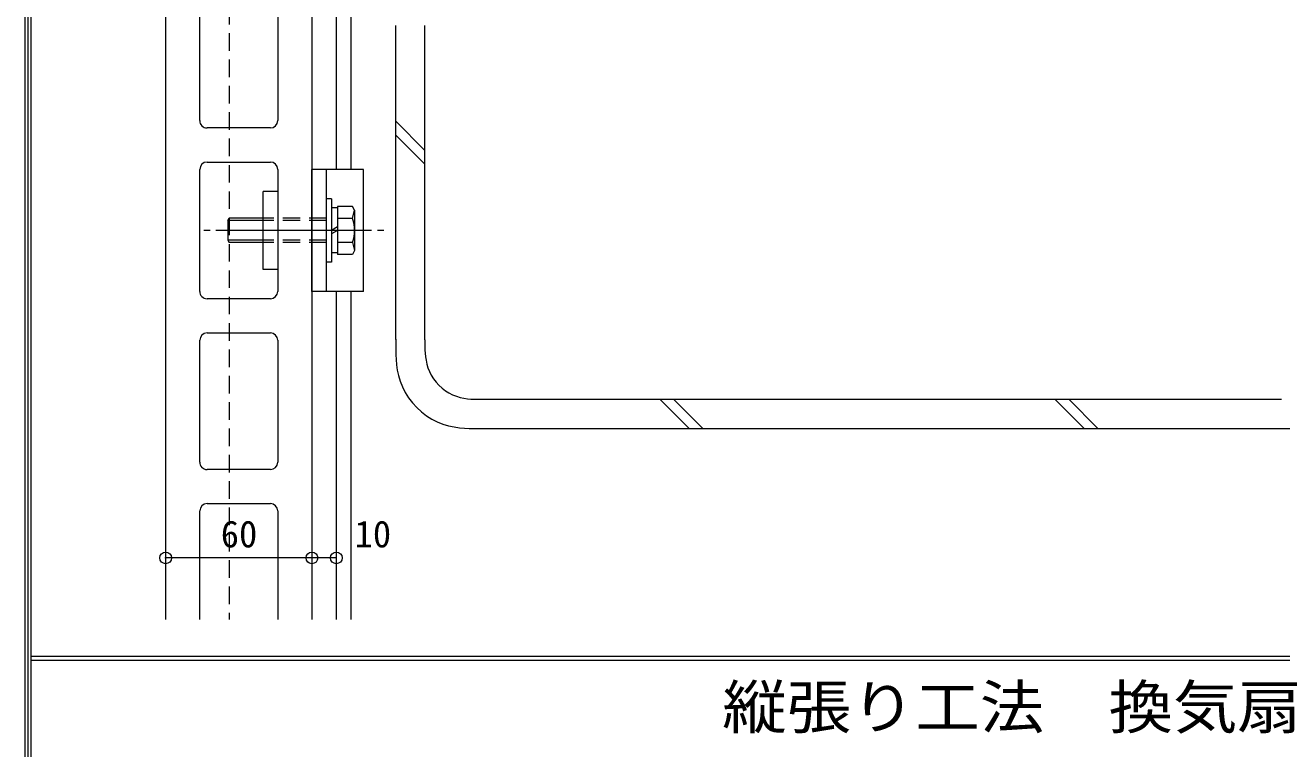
# Model space of a CAD drawing. Units: millimetres at full size, sheet at 1:6; details may follow other scales. Extents: x -1207 to 1226, y -853 to 852.
# Drawn here: x -1207 to -692, y -12 to 285 of the extents above; entities that cross this region are included whole.
import ezdxf
from ezdxf.enums import TextEntityAlignment as Align

# ---------------------------------------------------------------- set-up
doc = ezdxf.new("R2010")
doc.units = ezdxf.units.MM
doc.header["$LTSCALE"] = 6
doc.header["$PDMODE"] = 32
doc.header["$PDSIZE"] = 4.8
doc.linetypes.add('DASHED1', pattern=[1.8, 1.2, -0.6])
for name, color, linetype, lineweight in [('0-0_WAKU', 7, 'Continuous', 9), ('0-1_AL', 5, 'Continuous', 9), ('0-2_SUNPO', 7, 'Continuous', 9), ('0-3_STEEL', 6, 'Continuous', 9), ('0-4_KANAMONO', 6, 'Continuous', 9), ('0-7_KUTAI', 6, 'Continuous', 9)]:
    doc.layers.add(name, color=color, linetype=linetype, lineweight=lineweight)
doc.styles.add('ＭＳ ゴシック', font='')
doc.styles.get('ＭＳ ゴシック').set_extended_font_data('MS Gothic')

msp = doc.modelspace()

# ---------------------------------------------------------------- linework, layer by layer
at = {"layer": '0-0_WAKU'}
for p, q in [((-1207.164, -852.707), (-1207.164, 852.121)), ((-1205.957, -851.5), (-1205.957, 850.914)), ((-1204.75, -850.293), (-1204.75, 849.707)), ((-1204.75, 26.057), (1209.25, 26.057)), ((-1204.75, 24.357), (1209.25, 24.357))]:
    msp.add_line(p, q, dxfattribs=at)
at = {"layer": '0-1_AL'}
for p, q in [((-1149.551, 309.438), (-1149.551, 41.057)), ((-1089.551, 309.438), (-1089.551, 41.057)), ((-1135.551, 245.56), (-1135.551, 294.559)), ((-1103.551, 294.559), (-1103.551, 245.56)), ((-1106.551, 242.559), (-1132.551, 242.559)), ((-1132.551, 228.559), (-1106.551, 228.559)), ((-1135.551, 175.559), (-1135.551, 225.559)), ((-1103.551, 225.559), (-1103.551, 175.559)), ((-1106.551, 172.559), (-1132.551, 172.559)), ((-1135.551, 105.559), (-1135.551, 155.559)), ((-1132.551, 158.559), (-1106.551, 158.559)), ((-1103.551, 155.559), (-1103.551, 105.559)), ((-1106.551, 102.559), (-1132.551, 102.559)), ((-1132.551, 88.559), (-1106.551, 88.559)), ((-1135.551, 41.057), (-1135.551, 85.559)), ((-1103.551, 85.559), (-1103.551, 41.057))]:
    msp.add_line(p, q, dxfattribs=at)
for centre, start, end in [((-1132.551, 245.56), 179.99998, 269.99998), ((-1106.551, 245.56), 270, 0), ((-1132.551, 225.559), 89.99998, 179.99998), ((-1106.551, 225.559), 0, 90), ((-1132.551, 175.559), 179.99998, 269.99998), ((-1106.551, 175.559), 270, 0), ((-1132.551, 155.559), 89.99998, 179.99998), ((-1106.551, 155.559), 0, 90), ((-1132.551, 105.559), 179.99998, 269.99998), ((-1106.551, 105.559), 270, 0), ((-1132.551, 85.559), 89.99998, 179.99998), ((-1106.551, 85.559), 0, 90)]:
    msp.add_arc(centre, 3, start, end, dxfattribs=at)
at = {"layer": '0-2_SUNPO'}
for p, q in [((-1089.551, 66.332), (-1149.551, 66.332)), ((-1079.551, 66.332), (-1089.551, 66.332))]:
    msp.add_line(p, q, dxfattribs=at)
for p in [(-1149.551, 66.332), (-1089.551, 66.332), (-1079.551, 66.332)]:
    msp.add_point(p, dxfattribs=at)
at = {"layer": '0-3_STEEL', "linetype": 'DASHED1'}
msp.add_line((-1123.551, 540.56), (-1123.551, 41.057), dxfattribs=at)
at = {"layer": '0-3_STEEL'}
for p, q in [((-1079.551, 358.06), (-1079.551, 225.56)), ((-1073.551, 358.06), (-1073.551, 225.56)), ((-1079.551, 175.56), (-1079.551, 41.057)), ((-1073.551, 175.56), (-1073.551, 41.057))]:
    msp.add_line(p, q, dxfattribs=at)
at = {"layer": '0-4_KANAMONO'}
for p, q in [((-1089.554, 175.56), (-1089.554, 225.56)), ((-1068.423, 225.56), (-1089.554, 225.56)), ((-1083.55, 175.56), (-1083.55, 225.56)), ((-1068.423, 175.56), (-1068.423, 225.56)), ((-1109.56, 184.56), (-1109.56, 216.561)), ((-1103.551, 216.561), (-1109.56, 216.561)), ((-1103.551, 216.561), (-1103.551, 184.56)), ((-1081.552, 213.559), (-1083.55, 213.559)), ((-1081.552, 213.559), (-1081.552, 187.559)), ((-1079.05, 209.76), (-1081.552, 209.76)), ((-1079.05, 210.375), (-1079.05, 190.746)), ((-1072.876, 205.466), (-1072.051, 208.809)), ((-1072.051, 208.809), (-1072.051, 192.309)), ((-1124.053, 204.557), (-1123.474, 205.56)), ((-1109.56, 204.561), (-1124.05, 204.561)), ((-1109.56, 205.56), (-1123.474, 205.56)), ((-1079.05, 202.002), (-1081.552, 200.559)), ((-1072.876, 205.466), (-1079.05, 205.466)), ((-1131.28, 200.559), (-1133.911, 200.559)), ((-1065.178, 200.559), (-1128.94, 200.559)), ((-1109.56, 196.56), (-1124.05, 196.56)), ((-1079.05, 200.559), (-1081.552, 199.116)), ((-1060.063, 200.559), (-1062.697, 200.559)), ((-1109.56, 195.561), (-1123.474, 195.561)), ((-1079.05, 191.361), (-1081.552, 191.361)), ((-1072.876, 195.651), (-1079.05, 195.651)), ((-1072.954, 190.746), (-1079.05, 190.746)), ((-1072.051, 192.309), (-1072.954, 190.742)), ((-1072.876, 195.651), (-1072.051, 192.309)), ((-1081.552, 187.559), (-1083.55, 187.559)), ((-1103.551, 184.56), (-1109.56, 184.56)), ((-1068.423, 175.56), (-1089.554, 175.56))]:
    msp.add_line(p, q, dxfattribs=at)
at = {"layer": '0-4_KANAMONO', "linetype": 'DASHED1'}
for p, q in [((-1083.55, 205.56), (-1109.56, 205.56)), ((-1083.55, 204.561), (-1109.56, 204.561)), ((-1083.55, 196.56), (-1109.56, 196.56)), ((-1083.55, 195.561), (-1109.56, 195.561))]:
    msp.add_line(p, q, dxfattribs=at)
at = {"layer": '0-4_KANAMONO'}
for points in [[(-1072.051, 208.809), (-1072.954, 210.375), (-1079.05, 210.375)], [(-1124.05, 204.561), (-1124.05, 196.56), (-1123.474, 195.561)]]:
    msp.add_lwpolyline(points, dxfattribs=at)
msp.add_arc((-1087.051, 200.559), 15, 340.903, 19.09698, dxfattribs=at)
at = {"layer": '0-7_KUTAI'}
for p, q in [((-1055.207, 155.862), (-1055.207, 284.544)), ((-1043.214, 155.772), (-1043.214, 284.544)), ((-1055.207, 245.306), (-1043.214, 233.302)), ((-1055.207, 239.648), (-1043.214, 227.655)), ((-1018.782, 131.34), (-691.905, 131.34)), ((-946.901, 131.34), (-934.898, 119.339)), ((-941.245, 131.34), (-929.248, 119.339)), ((-784.89, 131.34), (-772.897, 119.339)), ((-779.226, 131.34), (-767.237, 119.339)), ((-1018.559, 119.339), (-691.905, 119.339))]:
    msp.add_line(p, q, dxfattribs=at)
for points in [[(-1055.207, 155.987), (-1055.207, 152.614), (-1055.202, 151.198), (-1055.164, 149.514), (-1055.063, 147.607), (-1054.865, 145.525), (-1054.54, 143.315), (-1054.054, 141.024), (-1053.375, 138.698), (-1052.473, 136.386), (-1051.323, 134.129), (-1049.942, 131.957), (-1048.353, 129.894), (-1046.582, 127.965), (-1044.652, 126.193), (-1042.589, 124.605), (-1040.417, 123.223), (-1038.161, 122.074), (-1035.848, 121.171), (-1033.523, 120.493), (-1031.231, 120.007), (-1029.021, 119.681), (-1026.939, 119.483), (-1025.032, 119.382), (-1023.348, 119.344), (-1018.559, 119.339)], [(-1043.214, 155.772), (-1043.214, 153.523), (-1043.211, 152.579), (-1043.186, 151.456), (-1043.118, 150.185), (-1042.986, 148.797), (-1042.769, 147.324), (-1042.445, 145.796), (-1041.993, 144.246), (-1041.391, 142.704), (-1040.625, 141.2), (-1039.704, 139.752), (-1038.644, 138.376), (-1037.464, 137.09), (-1036.177, 135.909), (-1034.802, 134.85), (-1033.354, 133.929), (-1031.85, 133.163), (-1030.308, 132.561), (-1028.758, 132.109), (-1027.23, 131.785), (-1025.757, 131.568), (-1024.369, 131.436), (-1023.098, 131.368), (-1021.975, 131.343), (-1018.782, 131.34)], [(-691.905, 119.339), (-688.531, 119.339)]]:
    msp.add_lwpolyline(points, dxfattribs=at)

# ---------------------------------------------------------------- texts
at = {"layer": '0-0_WAKU', "style": 'ＭＳ ゴシック', "width": 1.1}
msp.add_text('縦張り工法\u3000換気扇', height=17.6, dxfattribs=at).set_placement((-921.281, -8.893), align=Align.BOTTOM_LEFT)
at = {"layer": '0-2_SUNPO', "style": 'ＭＳ ゴシック'}
for s, p in [('60', (-1126.933, 67.332)), ('10', (-1072.041, 67.332))]:
    msp.add_text(s, height=11, dxfattribs=at).set_placement(p, align=Align.BOTTOM_LEFT)

doc.saveas('drawing.dxf')
